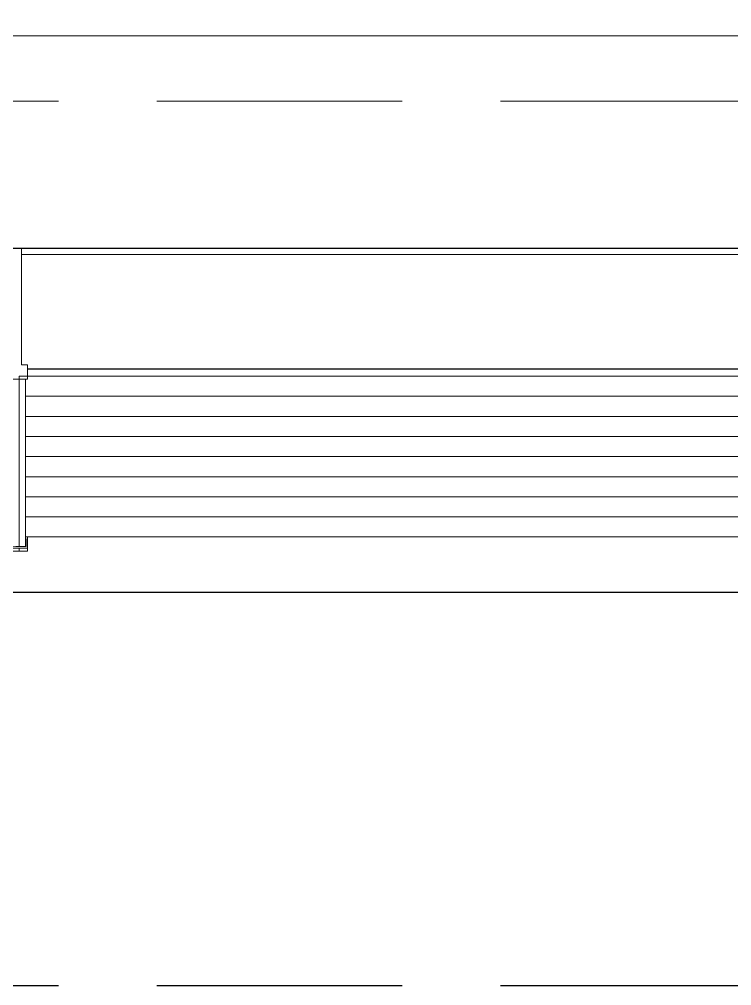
# Model space of a CAD drawing. Extents: x 27938 to 983267, y -209821 to 1628073.
# Drawn here: x 698877 to 699602, y 672657 to 673641 of the extents above; entities that cross this region are included whole.
import ezdxf

# ---------------------------------------------------------------- set-up
doc = ezdxf.new("R2010")
doc.units = 0
doc.header["$LTSCALE"] = 1000
doc.header["$MEASUREMENT"] = 0
doc.linetypes.add('DASH', pattern=[0.35, 0.25, -0.1])
doc.layers.add('卫生间', color=6, linetype='Continuous')
doc.layers.add('看线', color=251, linetype='Continuous')
for name, color, linetype, lineweight in [('平面-栏杆', 135, 'Continuous', 15), ('平面-看线', 45, 'Continuous', 15), ('平面-空调预留孔', 173, 'Continuous', 15)]:
    doc.layers.add(name, color=color, linetype=linetype, lineweight=lineweight)

# ---------------------------------------------------------------- blocks, each defined once
blk = doc.blocks.new('gdgdgdrgdfsfs')
at = {"layer": '平面-空调预留孔'}
for p, q in [((701373.32, 763967.56), (701455.02, 763967.56)), ((701455.02, 763967.56), (701455.02, 763849.22)), ((703030.02, 763961.62), (701455.02, 763961.62)), ((701455.02, 763849.22), (701461.18, 763849.22)), ((701461.18, 763849.22), (701461.18, 763834.7)), ((703023.86, 763845.19), (701461.18, 763845.19)), ((703023.86, 763844.89), (701461.18, 763844.89)), ((701461.18, 763837.76), (701452.7, 763837.76)), ((701452.7, 763837.76), (701452.7, 763664.59)), ((701452.7, 763834.7), (701461.18, 763834.7)), ((701458.87, 763834.7), (701458.87, 763664.59)), ((703023.86, 763837.79), (701461.18, 763837.79)), ((703026.17, 763817.33), (701458.87, 763817.33)), ((703026.17, 763796.87), (701458.87, 763796.87)), ((703026.17, 763776.42), (701458.87, 763776.42)), ((703026.17, 763755.96), (701458.87, 763755.96)), ((703026.17, 763735.5), (701458.87, 763735.5)), ((703026.17, 763715.04), (701458.87, 763715.04)), ((703026.17, 763694.59), (701458.87, 763694.59)), ((701458.87, 763674.13), (701461.18, 763674.13)), ((703026.17, 763674.13), (701458.87, 763674.13)), ((701459.64, 763672.22), (701458.87, 763672.22)), ((701459.64, 763669.66), (701458.87, 763669.66)), ((701459.64, 763664.59), (701459.64, 763672.22)), ((701461.18, 763659.61), (701461.18, 763674.13)), ((701452.7, 763664.59), (701459.64, 763664.59)), ((701461.18, 763662.68), (701452.7, 763662.68)), ((701452.7, 763659.61), (701452.7, 763662.68)), ((701452.7, 763659.61), (701461.18, 763659.61))]:
    blk.add_line(p, q, dxfattribs=at)
for points, knots in [([(701396.44, 763843.22), (701402.57, 763841.33), (701414.96, 763838.18), (701433.77, 763835.33), (701446.39, 763834.7), (701452.7, 763834.7)], [0, 0, 0, 0, 24.225112, 48.471236, 72.728, 72.728, 72.728, 72.728]), ([(701452.7, 763662.68), (701446.39, 763662.68), (701433.77, 763663.31), (701414.96, 763666.16), (701402.57, 763669.31), (701396.44, 763671.2)], [0, 0, 0, 0, 24.256764, 48.502888, 72.728, 72.728, 72.728, 72.728]), ([(701396.44, 763668.13), (701402.57, 763666.25), (701414.96, 763663.09), (701433.77, 763660.24), (701446.39, 763659.61), (701452.7, 763659.61)], [0, 0, 0, 0, 24.22556, 48.472753, 72.728, 72.728, 72.728, 72.728])]:
    blk.add_open_spline(points, degree=3, knots=knots, dxfattribs=at)
blk.add_open_spline([(701438.63, 763665.12), (701443.32, 763664.76), (701448.01, 763664.59), (701452.7, 763664.59)], degree=3, dxfattribs=at)
blk = doc.blocks.new('BFBTCSD')
at = {"layer": '卫生间', "color": 159, "linetype": 'DASH', "true_color": 0x22346e}
blk.add_lwpolyline([(706816.58, 673857.17), (705216.56, 673857.17), (705216.56, 672657.17), (684016.59, 672657.17), (684016.59, 673857.17), (681416.58, 673857.17), (681416.58, 683557.17), (683216.58, 683557.17), (683216.58, 684557.17), (689716.58, 684557.17), (689716.58, 689157.17), (691416.84, 689157.17)], dxfattribs=at)

msp = doc.modelspace()

# ---------------------------------------------------------------- linework, layer by layer
at = {"layer": '平面-栏杆'}
msp.add_lwpolyline([(698666.57, 673623.84), (703166.58, 673623.84)], dxfattribs=at)
at = {"layer": '平面-看线', "linetype": 'DASH'}
msp.add_lwpolyline([(698666.57, 673557.17), (703166.58, 673557.17)], dxfattribs=at)
at = {"layer": '看线', "color": 202, "ltscale": 0.5}
for points in [[(703116.56, 673407.17), (698666.57, 673407.16)], [(700666.57, 673407.16), (700666.57, 673057.16), (698666.57, 673057.16), (698666.57, 673407.16)]]:
    msp.add_lwpolyline(points, dxfattribs=at)

# ---------------------------------------------------------------- block references
msp.add_blockref('BFBTCSD', (0, 0))
at = {"layer": '平面-空调预留孔'}
msp.add_blockref('gdgdgdrgdfsfs', (-2575.95, -90560.39), dxfattribs=at)

doc.saveas('drawing.dxf')
